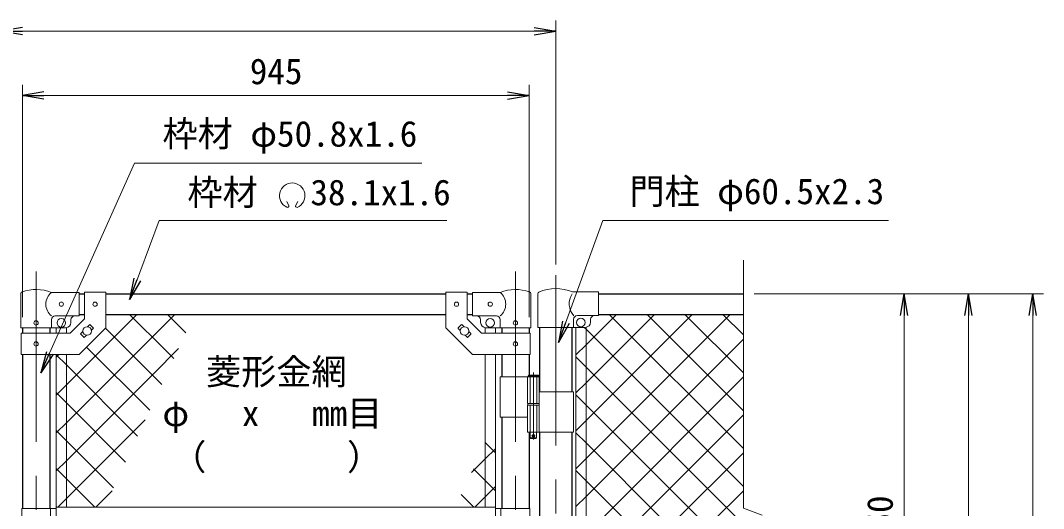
# Model space of a CAD drawing. Units: millimetres, scale not verified. Extents: x -4200 to 4200, y -2970 to 2970.
# Drawn here: x -2583 to -674, y -39 to 871 of the extents above; entities that cross this region are included whole.
import ezdxf
from ezdxf.enums import TextEntityAlignment as Align

# ---------------------------------------------------------------- set-up
doc = ezdxf.new("R2010")
doc.units = ezdxf.units.MM
doc.header["$LTSCALE"] = 10
doc.linetypes.add('DASHED', pattern=[7.5, 6, -1.5])
doc.linetypes.add('USER1', pattern=[50.8, 31.75, -6.35, 6.35, -6.35])
for name, color, linetype, lineweight in [('0-1_D-BMK', 2, 'USER1', 13), ('0-2_D-STR1', 1, 'Continuous', 25), ('0-3_D-STR3', 3, 'Continuous', 13), ('0-7_D-STR-DIM', 7, 'Continuous', 13), ('0-A_D-STR-TXT', 7, 'Continuous', 13), ('0-B_D-STR2', 7, 'Continuous', 13)]:
    doc.layers.add(name, color=color, linetype=linetype, lineweight=lineweight)
doc.layers.add('0-8_0', color=7, linetype='Continuous')
doc.styles.add('ＭＳ ゴシック', font='')
doc.styles.get('ＭＳ ゴシック').set_extended_font_data('MS Gothic')

# ---------------------------------------------------------------- blocks, each defined once
blk = doc.blocks.new('_Open')
at = {"layer": '0-8_0'}
blk.add_line((-10, 1.667), (0, 0), dxfattribs=at)
blk.add_lwpolyline([(-10, -1.667), (0, 0), (-10, 0)], dxfattribs=at)

msp = doc.modelspace()

# ---------------------------------------------------------------- linework, layer by layer
at = {"layer": '0-1_D-BMK'}
for p, q in [((-2553.4, 403.1), (-2553.4, -535.29)), ((-1659.2, 403.1), (-1659.2, -535.29)), ((-1584.05, 396.61), (-1584.05, -749.21)), ((-1625.78, 214.79), (-1625.78, 89.9)), ((-1629.4, 96.87), (-1622.15, 96.87))]:
    msp.add_line(p, q, dxfattribs=at)
at = {"layer": '0-2_D-STR1'}
for p, q in [((-2473.4, 361.37), (-2463.4, 361.37)), ((-2423.4, 361.37), (-1789.2, 361.37)), ((-1749.2, 361.37), (-1739.2, 361.37)), ((-1504.05, 361.37), (-1234.05, 361.37)), ((-2473.4, 323.37), (-2463.4, 323.37)), ((-2423.4, 323.37), (-1789.2, 323.37)), ((-1749.2, 323.37), (-1739.2, 323.37)), ((-1504.05, 323.37), (-1234.05, 323.37)), ((-2578.8, 298.37), (-2578.8, 288.32)), ((-2528, 298.37), (-2528, 288.32)), ((-1684.6, 298.37), (-1684.6, 288.32)), ((-1633.8, 298.37), (-1633.8, 288.32)), ((-1614.3, 299.07), (-1614.3, 178.87)), ((-1553.8, 299.07), (-1553.8, 178.87)), ((-2578.8, 248.32), (-2578.8, -38.63)), ((-2528, 248.32), (-2528, -38.63)), ((-1684.6, 248.32), (-1684.6, 206.87)), ((-1633.8, 248.32), (-1633.8, 209.87)), ((-1684.6, 131.87), (-1684.6, -38.63)), ((-1633.8, 103.87), (-1633.8, -38.63)), ((-1614.3, 103.87), (-1614.3, -53.13)), ((-1553.8, 103.87), (-1553.8, -53.13))]:
    msp.add_line(p, q, dxfattribs=at)
at = {"layer": '0-3_D-STR3'}
for p, q in [((-2473.4, 364.37), (-2524.85, 364.37)), ((-2473.4, 364.37), (-2473.4, 320.37)), ((-2463.4, 364.57), (-2463.4, 314.89)), ((-2463.4, 364.57), (-2423.4, 364.57)), ((-2423.4, 364.57), (-2423.4, 298.32)), ((-1789.2, 364.57), (-1789.2, 298.32)), ((-1749.2, 364.57), (-1789.2, 364.57)), ((-1749.2, 364.57), (-1749.2, 314.89)), ((-1739.2, 364.37), (-1687.75, 364.37)), ((-1739.2, 364.37), (-1739.2, 320.37)), ((-1552.91, 365.07), (-1504.05, 365.07)), ((-1504.05, 321.07), (-1504.05, 365.07)), ((-2581.95, 298.37), (-2581.95, 362.06)), ((-1630.65, 298.37), (-1630.65, 362.06)), ((-1617.45, 361.92), (-1617.45, 299.07)), ((-2524.85, 298.37), (-2524.85, 313.37)), ((-2473.4, 320.37), (-2517.85, 320.37)), ((-2489.96, 288.32), (-2463.4, 314.89)), ((-2488.4, 313.37), (-2488.4, 308.37)), ((-1722.63, 288.32), (-1749.2, 314.89)), ((-1739.2, 320.37), (-1694.75, 320.37)), ((-1724.2, 313.37), (-1724.2, 308.37)), ((-1687.75, 298.37), (-1687.75, 313.37)), ((-1550.65, 314.07), (-1550.65, 299.07)), ((-1543.65, 321.07), (-1504.05, 321.07)), ((-1519.05, 309.07), (-1519.05, 314.07)), ((-2581.95, 298.37), (-2524.85, 298.37)), ((-2581.1, 288.32), (-2489.96, 288.32)), ((-2581.1, 288.32), (-2581.1, 248.32)), ((-2524.85, 298.37), (-2498.4, 298.37)), ((-2515.9, 298.37), (-2515.9, 288.32)), ((-2496.9, 298.37), (-2496.9, 288.32)), ((-2470.06, 287.72), (-2466.35, 291.44)), ((-2470.06, 286.31), (-2464.41, 280.65)), ((-2457.52, 300.27), (-2453.8, 303.98)), ((-2452.39, 303.98), (-2446.73, 298.33)), ((-2450.44, 293.2), (-2446.73, 296.91)), ((-1760.21, 303.98), (-1765.86, 298.33)), ((-1762.15, 293.2), (-1765.86, 296.91)), ((-1755.08, 300.27), (-1758.79, 303.98)), ((-1742.53, 286.31), (-1748.19, 280.65)), ((-1742.53, 287.72), (-1746.24, 291.44)), ((-1631.5, 288.32), (-1722.63, 288.32)), ((-1715.7, 298.37), (-1715.7, 288.32)), ((-1687.75, 298.37), (-1714.2, 298.37)), ((-1696.7, 298.37), (-1696.7, 288.32)), ((-1630.65, 298.37), (-1687.75, 298.37)), ((-1631.5, 288.32), (-1631.5, 248.32)), ((-1617.45, 299.07), (-1529.05, 299.07)), ((-1546.55, 299.07), (-1546.55, -53.13)), ((-1527.55, 299.07), (-1527.55, -53.13)), ((-2462.99, 280.65), (-2459.28, 284.37)), ((-1749.6, 280.65), (-1753.32, 284.37)), ((-2515.9, 248.32), (-2515.9, -36.13)), ((-2496.9, 248.32), (-2496.9, -36.13)), ((-1715.7, 248.32), (-1715.7, -36.13)), ((-1696.7, 248.32), (-1696.7, -36.13)), ((-1687.75, 206.87), (-1687.75, 131.87)), ((-1687.75, 206.87), (-1614.98, 206.87)), ((-1636.58, 206.87), (-1636.58, 156.87)), ((-1615.78, 208.87), (-1635.78, 208.87)), ((-1634.78, 209.87), (-1616.78, 209.87)), ((-1615.78, 208.87), (-1616.78, 209.87)), ((-1615.78, 208.87), (-1615.78, 206.87)), ((-1614.98, 206.87), (-1614.98, 156.87)), ((-1614.98, 178.87), (-1550.75, 178.87)), ((-1550.75, 178.87), (-1550.75, 103.87)), ((-1636.58, 156.87), (-1614.98, 156.87)), ((-1636.58, 153.87), (-1614.98, 153.87)), ((-1636.58, 153.87), (-1636.58, 103.87)), ((-1636.28, 156.87), (-1636.28, 153.87)), ((-1636.28, 153.87), (-1615.28, 153.87)), ((-1615.28, 156.87), (-1615.28, 153.87)), ((-1614.98, 153.87), (-1614.98, 103.87)), ((-1687.75, 131.87), (-1636.8, 131.87)), ((-1636.58, 103.87), (-1550.75, 103.87)), ((-1631.78, 103.87), (-1631.78, 92.87)), ((-1630.78, 91.87), (-1631.78, 92.87)), ((-1630.78, 91.87), (-1620.78, 91.87)), ((-1620.78, 91.87), (-1619.78, 92.87)), ((-2516.3, -36.13), (-1696.3, -36.13)), ((-2516.3, -57.13), (-2516.3, -36.13)), ((-1696.3, -91.13), (-1696.3, -36.13)), ((-2580.4, -38.63), (-2580.4, -57.13)), ((-2580.4, -38.63), (-2516.3, -38.63)), ((-2526.4, -38.63), (-2526.4, -57.13)), ((-1632.2, -38.63), (-1696.3, -38.63)), ((-1686.2, -38.63), (-1686.2, -88.63)), ((-1632.2, -38.63), (-1632.2, -88.63))]:
    msp.add_line(p, q, dxfattribs=at)
at = {"layer": '0-3_D-STR3', "linetype": 'DASHED'}
for p, q in [((-1632.08, 206.87), (-1632.08, 156.87)), ((-1619.48, 206.87), (-1619.48, 156.87)), ((-1632.08, 153.87), (-1632.08, 103.87)), ((-1619.48, 153.87), (-1619.48, 103.87))]:
    msp.add_line(p, q, dxfattribs=at)
at = {"layer": '0-3_D-STR3'}
for points in [[(-2581.1, 248.32), (-2473.4, 248.32), (-2423.4, 298.32)], [(-1631.5, 248.32), (-1739.2, 248.32), (-1789.2, 298.32)], [(-1634.78, 209.87), (-1635.78, 208.87), (-1635.78, 206.87)], [(-1619.78, 103.87), (-1619.78, 92.87), (-1631.78, 92.87)]]:
    msp.add_lwpolyline(points, dxfattribs=at)
for centre, radius in [((-2506.4, 342.37), 4), ((-2443.4, 342.32), 4), ((-1769.2, 342.32), 4), ((-1706.2, 342.37), 4), ((-2553.4, 307.37), 4), ((-2506.4, 307.37), 8), ((-1706.2, 307.37), 8), ((-1659.2, 307.37), 4), ((-1537.05, 308.07), 8), ((-2458.4, 292.32), 8), ((-1754.2, 292.32), 8), ((-2553.4, 268.32), 4), ((-1659.2, 268.32), 4), ((-1625.78, 96.87), 2.5)]:
    msp.add_circle(centre, radius, dxfattribs=at)
for centre, radius, start, end in [((-2578.65, 362.06), 3.3, 109.22051, 180), ((-2553.4, 289.64), 80, 69.0916, 109.22051), ((-2506.65, 342.37), 28.55, 129.59418, 230.40582), ((-1659.2, 289.64), 80, 70.77949, 110.9084), ((-1705.94, 342.37), 28.55, 309.59418, 50.40582), ((-1633.95, 362.06), 3.3, 0, 70.77949), ((-1614.15, 361.92), 3.3, 113.10629, 180), ((-1584.05, 291.37), 80, 67.09875, 113.10629), ((-1525.52, 343.12), 33.4, 146.35914, 222.2959), ((-2517.85, 313.37), 7, 90, 180), ((-2498.4, 308.37), 10, 270, 0), ((-2481.4, 313.37), 7, 90, 180), ((-1731.2, 313.37), 7, 0, 90), ((-1714.2, 308.37), 10, 180, 270), ((-1694.75, 313.37), 7, 0, 90), ((-1543.65, 314.07), 7, 90, 180), ((-1529.05, 309.07), 10, 270, 0), ((-1512.05, 314.07), 7, 90, 180), ((-2469.36, 287.01), 1, 135, 225), ((-2453.09, 303.28), 1, 45, 135), ((-2447.44, 297.62), 1, 315, 45), ((-1765.16, 297.62), 1, 135, 225), ((-1759.5, 303.28), 1, 45, 135), ((-1743.24, 287.01), 1, 315, 45), ((-2463.7, 281.36), 1, 225, 315), ((-1748.89, 281.36), 1, 225, 315)]:
    msp.add_arc(centre, radius, start, end, dxfattribs=at)
at = {"layer": '0-7_D-STR-DIM'}
for p, q in [((-1584.05, 416.61), (-1584.05, 871.37)), ((-2579.05, 851.37), (-1624.05, 851.37)), ((-2578.8, 318.37), (-2578.8, 751.37)), ((-1633.8, 318.37), (-1633.8, 751.37)), ((-2538.8, 731.37), (-1673.8, 731.37)), ((-1234.05, -37.98), (-1234.05, 424.37)), ((-1214.05, 361.37), (-914.05, 361.37)), ((-1214.05, 361.37), (-794.05, 361.37)), ((-1214.05, 361.37), (-674.05, 361.37)), ((-934.05, -448.63), (-934.05, 321.37)), ((-814.05, -498.63), (-814.05, 321.37)), ((-694.05, -698.63), (-694.05, 321.37)), ((-1198.81, -50.81), (-1234.05, -37.98))]:
    msp.add_line(p, q, dxfattribs=at)
at = {"layer": '0-A_D-STR-TXT'}
for p, q in [((-2082.01, 525.75), (-2085.84, 533.96)), ((-2069.42, 525.74), (-2064.9, 533.58))]:
    msp.add_line(p, q, dxfattribs=at)
for points in [[(-1833.88, 605.49), (-2370.08, 605.49), (-2543.76, 216.15)], [(-1787.47, 498.46), (-2323.67, 498.46), (-2378.23, 352.8)], [(-963.15, 498.46), (-1496.31, 498.46), (-1578.24, 272.73)]]:
    msp.add_lwpolyline(points, dxfattribs=at)
for centre, radius, start, end in [((-2075.72, 544.63), 23.75, 292.92895, 245.65759), ((-2084.47, 525.29), 2.5, 245.55066, 10.6575), ((-2066.97, 525.28), 2.5, 169.34241, 276.63708)]:
    msp.add_arc(centre, radius, start, end, dxfattribs=at)
at = {"layer": '0-B_D-STR2'}
for p, q in [((-2496.9, 191.89), (-2365.42, 323.37)), ((-2496.9, 121.18), (-2294.71, 323.37)), ((-2274.1, 289.09), (-2308.38, 323.37)), ((-1527.55, 266.62), (-1470.8, 323.37)), ((-1527.55, 195.91), (-1400.09, 323.37)), ((-1527.55, 125.2), (-1329.38, 323.37)), ((-1527.55, 54.49), (-1258.67, 323.37)), ((-1234.05, 72.94), (-1484.48, 323.37)), ((-1234.05, 143.65), (-1413.76, 323.37)), ((-1234.05, 214.36), (-1343.05, 323.37)), ((-1234.05, 285.07), (-1272.34, 323.37)), ((-2515.9, 243.6), (-2511.18, 248.32)), ((-2341.57, 144.42), (-2459.43, 262.28)), ((-1546.55, 247.62), (-1527.55, 266.62)), ((-2496.9, 229.04), (-2515.9, 248.04)), ((-2364.05, 96.19), (-2496.9, 229.04)), ((-2515.9, 172.89), (-2496.9, 191.89)), ((-1546.55, 176.91), (-1527.55, 195.91)), ((-1502.05, -61.43), (-1234.05, 206.57)), ((-2496.9, 158.33), (-2515.9, 177.33)), ((-1527.55, 154.31), (-1546.55, 173.31)), ((-2386.54, 47.97), (-2496.9, 158.33)), ((-1309.61, -63.63), (-1527.55, 154.31)), ((-1433.54, -63.63), (-1234.05, 135.86)), ((-2515.9, 102.18), (-2496.9, 121.18)), ((-1546.55, 106.2), (-1527.55, 125.2)), ((-2496.9, 87.62), (-2515.9, 106.62)), ((-1527.55, 83.6), (-1546.55, 102.6)), ((-2409.03, -0.25), (-2496.9, 87.62)), ((-1696.7, 65.23), (-1715.26, 83.8)), ((-1380.32, -63.63), (-1527.55, 83.6)), ((-1362.83, -63.63), (-1234.05, 65.15)), ((-1546.55, 35.49), (-1527.55, 54.49)), ((-1527.55, 12.88), (-1546.55, 31.88)), ((-1451.03, -63.63), (-1527.55, 12.88)), ((-2442.08, -36.13), (-2411.5, -5.55)), ((-1736.75, -36.13), (-1760.24, -12.65)), ((-1292.12, -63.63), (-1234.05, -5.56)), ((-2514.57, -36.13), (-2515.9, -34.81))]:
    msp.add_line(p, q, dxfattribs=at)
for points in [[(-2296.59, 240.86), (-2311.4, 255.68), (-2379.09, 323.37)], [(-2319.08, 192.64), (-2331.55, 205.11), (-2424.08, 297.64)], [(-1234.05, 2.23), (-1527.55, 295.73), (-1530.89, 299.07)], [(-1546.55, -35.22), (-1527.55, -16.22), (-1234.05, 277.28)], [(-2515.9, 31.47), (-2496.9, 50.47), (-2331.55, 215.82), (-2291.69, 255.68), (-2287.93, 259.44)], [(-1237.6, -64.93), (-1238.9, -63.63), (-1527.55, 225.02), (-1546.55, 244.02)], [(-2512.79, -36.13), (-2496.9, -20.24), (-2349.71, 126.94)], [(-1741.05, 28.5), (-1715.7, 53.85), (-1696.7, 72.85)], [(-2443.86, -36.13), (-2496.9, 16.91), (-2515.9, 35.91)], [(-1696.7, -5.48), (-1715.7, 13.52), (-1737.75, 35.58)], [(-1734.97, -36.13), (-1715.7, -16.86), (-1696.7, 2.14)]]:
    msp.add_lwpolyline(points, dxfattribs=at)

# ---------------------------------------------------------------- block references
at = {"layer": '0-7_D-STR-DIM', "xscale": 4, "yscale": 4}
for p, rotation in [((-2619.05, 851.37), 180), ((-2578.8, 731.37), 180), ((-934.05, 361.37), 90), ((-814.05, 361.37), 90), ((-694.05, 361.37), 90)]:
    msp.add_blockref('_Open', p, dxfattribs=dict(at, rotation=rotation))
for p in [(-1584.05, 851.37), (-1633.8, 731.37)]:
    msp.add_blockref('_Open', p, dxfattribs=at)
at = {"layer": '0-A_D-STR-TXT', "xscale": 4, "yscale": 4}
for p, rotation in [((-2378.93, 350.93), 249.46512), ((-1578.92, 270.85), 250.05227), ((-2544.57, 214.32), 245.95896)]:
    msp.add_blockref('_Open', p, dxfattribs=dict(at, rotation=rotation))

# ---------------------------------------------------------------- texts
at = {"layer": '0-7_D-STR-DIM', "style": 'ＭＳ ゴシック'}
msp.add_text('945', height=48.09, dxfattribs=at).set_placement((-2154.77, 738.12), align=Align.BOTTOM_LEFT)
msp.add_text('850', height=48.09, rotation=90, dxfattribs=at).set_placement((-940.79, -112.51), align=Align.BOTTOM_LEFT)
at = {"layer": '0-A_D-STR-TXT', "style": 'ＭＳ ゴシック'}
for s, p in [('枠材 φ50.8x1.6', (-2317.63, 621.63)), ('枠材 \u300038.1x1.6', (-2271.22, 512.32)), ('門柱 φ60.5x2.3', (-1446.65, 514.35)), ('菱形金網', (-2236.5, 178.07)), ('φ\u3000 x\u3000 mm目', (-2317.71, 100.49)), ('（\u3000\u3000\u3000\u3000）', (-2301.47, 18.84))]:
    msp.add_text(s, height=48.09, dxfattribs=at).set_placement(p, align=Align.BOTTOM_LEFT)

doc.saveas('drawing.dxf')
